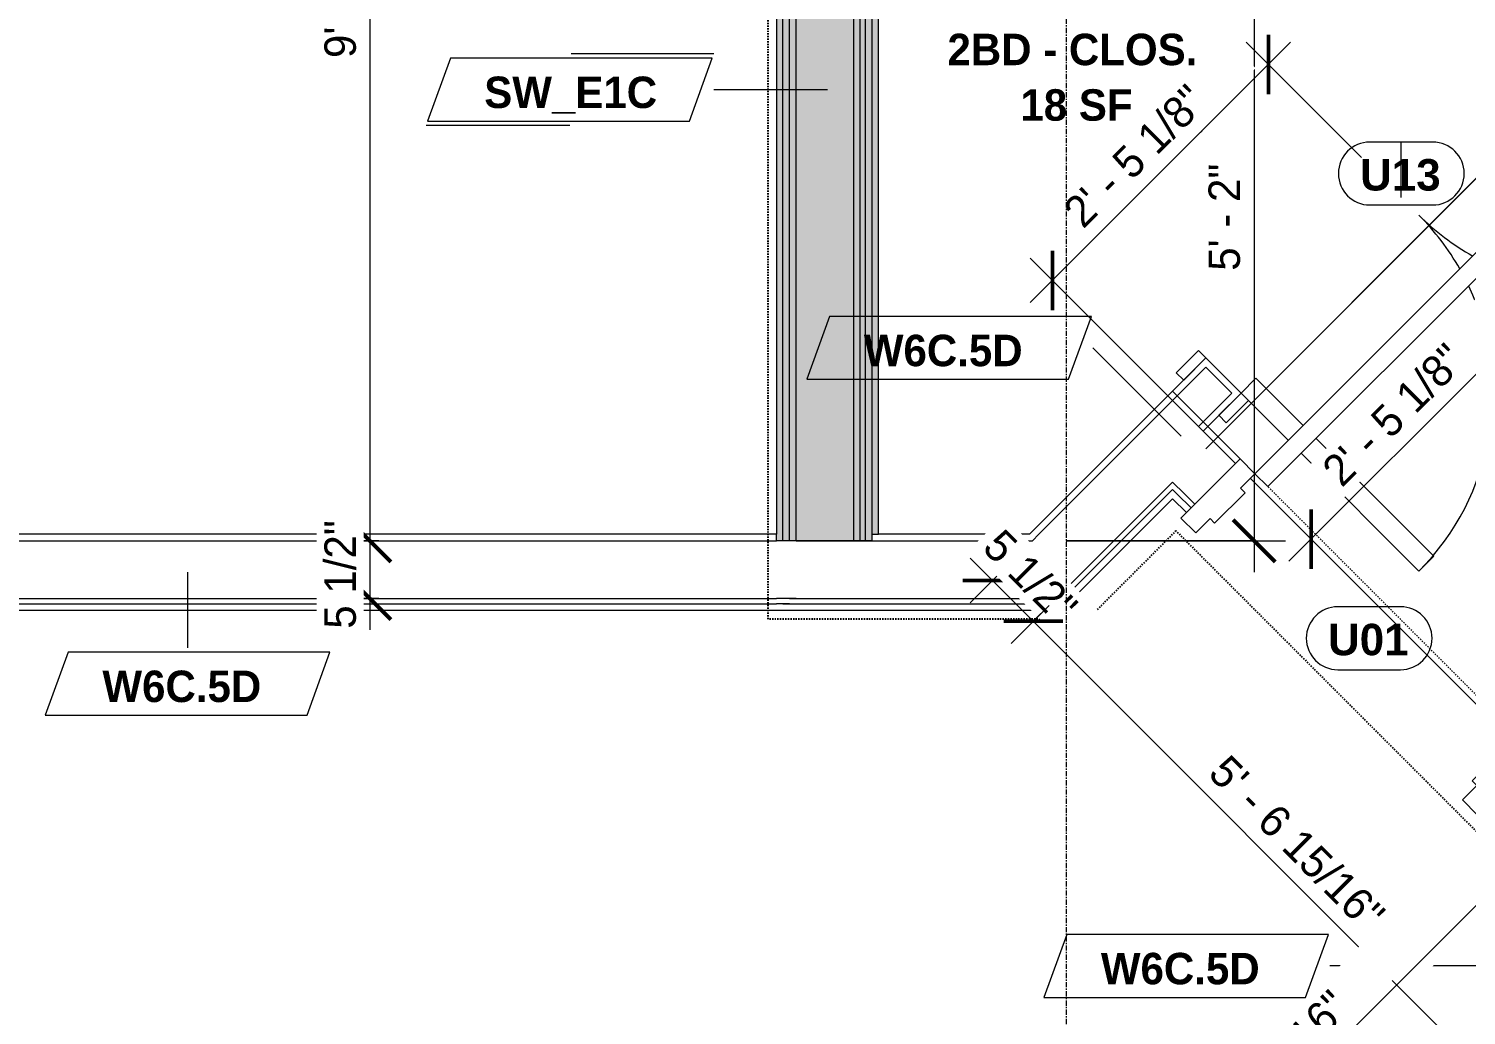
# Model space of a CAD drawing. Header units: inches. Extents: x -4058 to -1781, y 9814 to 12264.
# Drawn here: x -2599.3 to -2462.2, y 11679.5 to 11773.6 of the extents above; entities that cross this region are included whole.
import ezdxf

# ---------------------------------------------------------------- set-up
doc = ezdxf.new("R2010")
doc.units = ezdxf.units.IN
doc.header["$MEASUREMENT"] = 0
for name, pattern in [('Dash', [0.25, 0.125, -0.125]), ('Dash_2_', [0.25, 0.125, -0.125]), ('Grid Line 1_2_', [0.875, 0.5, -0.125, 0.125, -0.125])]:
    doc.linetypes.add(name, pattern=pattern)
for name, color, linetype, lineweight in [('0-1', 7, 'Continuous', 5), ('0-2', 7, 'Continuous', 9), ('A-ANNO-DIMS', 211, 'Continuous', 9), ('A-ANNO-DIMS-32', 211, 'Continuous', 9), ('A-AREA-IDEN', 2, 'Continuous', 9), ('A-DOOR-1', 7, 'Continuous', 9), ('A-DOOR-2', 31, 'Continuous', 9), ('A-DOOR-FRAM-1', 7, 'Continuous', 9), ('A-DOOR-IDEN', 31, 'Continuous', 9), ('A-FLOR-2', 192, 'Continuous', 9), ('A-GENM', 5, 'Continuous', 9), ('A-GENM-2', 147, 'Dash', 9), ('A-WALL-1', 7, 'Continuous', 9), ('A-WALL-2', 113, 'Continuous', 9), ('A-WALL-IDEN', 211, 'Continuous', 9), ('I-WALL-1', 1, 'Continuous', 18), ('I-WALL-2', 10, 'Continuous', 5), ('I-WALL-3', 7, 'Continuous', 9), ('S-GRID-1', 1, 'Grid Line 1_2_', 9)]:
    doc.layers.add(name, color=color, linetype=linetype, lineweight=lineweight)
doc.layers.add('0-3', color=250, linetype='Dash_2_')
doc.styles.add('Arial_B', font='arialbd.ttf', dxfattribs={"height": 3})
doc.styles.add('Century Gothic', font='ufonts.com_century-gothic.ttf', dxfattribs={"height": 3})
doc.styles.add('Century Gothic_B_1', font='GOTHICB.TTF', dxfattribs={"height": 3})
doc.dimstyles.new('THE_DIMENSION_STRING_3', dxfattribs={"dimscale": 12, "dimtxt": 3.132505, "dimasz": 0.333333, "dimexe": 0.25, "dimexo": 0.166667, "dimgap": 0.041667, "dimtad": 1, "dimdec": 4, "dimrnd": 0.0625, "dimzin": 3, "dimdsep": 46, "dimlunit": 4, "dimtxsty": 'Century Gothic', "dimblk1": 'OBLIQUE', "dimblk2": 'OBLIQUE', "dimsah": 1, "dimcen": 0.09, "dimdle": 0.25, "dimazin": 0, "dimtfac": 1, "dimtdec": 4, "dimtix": 1, "dimtmove": 0, "dimatfit": 3, "dimfxl": 1, "dimtvp": 1, "dimtfill": 1, "dimfrac": 2, "dimtolj": 1, "dimtzin": 0, "dimarcsym": 2})
doc.dimstyles.new('THE_DIMENSION_STRING_4', dxfattribs={"dimscale": 12, "dimtxt": 3.132505, "dimasz": 0.333333, "dimexe": 0.25, "dimexo": 0.166667, "dimgap": 0.041667, "dimtad": 1, "dimdec": 4, "dimrnd": 0.0625, "dimzin": 3, "dimdsep": 46, "dimlunit": 4, "dimtxsty": 'Century Gothic', "dimblk1": 'OBLIQUE', "dimblk2": 'OBLIQUE', "dimsah": 1, "dimcen": 0.09, "dimdle": 0.25, "dimazin": 0, "dimtfac": 1, "dimtdec": 4, "dimtix": 1, "dimtmove": 0, "dimatfit": 3, "dimfxl": 1, "dimtvp": 1, "dimtfill": 1, "dimfrac": 2, "dimtolj": 1, "dimtzin": 0, "dimarcsym": 2})
doc.dimstyles.new('THE_DIMENSION_STRING_5', dxfattribs={"dimscale": 12, "dimtxt": 3.132505, "dimasz": 0.333333, "dimexe": 0.25, "dimexo": 0.166667, "dimgap": 0.041667, "dimtad": 1, "dimdec": 4, "dimrnd": 0.0625, "dimzin": 3, "dimdsep": 46, "dimlunit": 4, "dimtxsty": 'Century Gothic', "dimblk1": 'OBLIQUE', "dimblk2": 'OBLIQUE', "dimsah": 1, "dimcen": 0.09, "dimdle": 0.25, "dimazin": 0, "dimtfac": 1, "dimtdec": 4, "dimtix": 1, "dimtmove": 0, "dimatfit": 3, "dimfxl": 1, "dimtvp": 1, "dimtfill": 1, "dimfrac": 2, "dimtolj": 1, "dimtzin": 0, "dimarcsym": 2})

# ---------------------------------------------------------------- blocks, each defined once
blk = doc.blocks.new('HOLLOW METAL - UNIT DOOR-2191977-UNIT PLANS - 1ST FLOOR')
at = {"layer": 'A-DOOR-1'}
for p, q in [((16.25, -3.875), (18, -3.875)), ((16.25, -39.875), (16.25, -3.875)), ((18, -3.875), (18, -39.875)), ((18, -39.875), (16.25, -39.875))]:
    blk.add_line(p, q, dxfattribs=at)
blk.add_arc((18, -3.875), 36, 180, 270, dxfattribs=at)
at = {"layer": 'A-DOOR-FRAM-1'}
for p, q in [((-20, 4.125), (-18, 4.125)), ((-20, -3.875), (-20, 4.125)), ((-18, 4.125), (-18, 2.1875)), ((18, 4.125), (20, 4.125)), ((18, 2.1875), (18, 4.125)), ((20, 4.125), (20, -3.875)), ((-18, 2.1875), (-17.375, 2.1875)), ((-17.375, 2.1875), (-17.375, -1.9375)), ((17.375, 2.1875), (18, 2.1875)), ((17.375, -1.9375), (17.375, 2.1875)), ((-18, -1.9375), (-18, -3.875)), ((-17.375, -1.9375), (-18, -1.9375)), ((18, -1.9375), (17.375, -1.9375)), ((18, -3.875), (18, -1.9375)), ((-18, -3.875), (-20, -3.875)), ((20, -3.875), (18, -3.875))]:
    blk.add_line(p, q, dxfattribs=at)
blk = doc.blocks.new('CTR - 1st Phase - Common Walls_rvt-1-UNIT PLANS - 1ST FLOOR')
at = {"layer": 'I-WALL-1'}
blk.add_hatch(color=256, dxfattribs=at).paths.add_polyline_path([(-2528, 11724.74), (-2527.37, 11724.74), (-2527.37, 11835.56), (-2528, 11835.56), (-2528, 11725.36)], flags=0)
at = {"layer": 'I-WALL-2'}
for points in [[(-2527.37, 11724.74), (-2526.75, 11724.74), (-2526.75, 11835.56), (-2527.37, 11835.56), (-2527.37, 11725.36)], [(-2526.12, 11724.74), (-2526.12, 11835.56), (-2526.75, 11835.56), (-2526.75, 11724.74)], [(-2526.12, 11724.74), (-2520.62, 11724.74), (-2520.62, 11835.56), (-2526.12, 11835.56), (-2526.12, 11725.36)], [(-2520, 11724.74), (-2520, 11835.56), (-2520.62, 11835.56), (-2520.62, 11724.74)], [(-2520, 11724.74), (-2519.5, 11724.74), (-2519.5, 11835.56), (-2520, 11835.56), (-2520, 11725.36)], [(-2518.87, 11724.74), (-2518.87, 11835.56), (-2519.5, 11835.56), (-2519.5, 11724.74)], [(-2518.25, 11725.36), (-2518.25, 11826.76), (-2518.37, 11826.76), (-2518.37, 11835.56), (-2518.87, 11835.56), (-2518.87, 11725.36)]]:
    blk.add_hatch(color=256, dxfattribs=at).paths.add_polyline_path(points, flags=0)
at = {"layer": 'A-WALL-1'}
for p, q in [((-2527.37, 11725.36), (-2527.37, 11835.56)), ((-2526.75, 11725.36), (-2526.75, 11835.56)), ((-2526.12, 11725.36), (-2526.12, 11835.56)), ((-2520.62, 11725.36), (-2520.62, 11835.56)), ((-2520, 11725.36), (-2520, 11835.56)), ((-2519.5, 11725.36), (-2519.5, 11835.56)), ((-2518.87, 11725.36), (-2518.87, 11835.56)), ((-2502.95, 11725.36), (-2490.19, 11738.12)), ((-2490.19, 11738.12), (-2486.3, 11734.23)), ((-2486.3, 11734.23), (-2485.51, 11733.44)), ((-2485.51, 11733.44), (-2484.18, 11732.11)), ((-2495.17, 11725.36), (-2490.19, 11730.34)), ((-2494.46, 11725.36), (-2490.19, 11729.64)), ((-2490.19, 11730.34), (-2489.84, 11729.99)), ((-2490.19, 11729.64), (-2489.75, 11729.19)), ((-2489.84, 11729.99), (-2489.4, 11729.55)), ((-2489.75, 11729.19), (-2488.43, 11727.87)), ((-2489.4, 11729.55), (-2488.07, 11728.22)), ((-2528, 11724.74), (-2528, 11725.36)), ((-2527.37, 11724.74), (-2527.37, 11725.36)), ((-2526.75, 11724.74), (-2526.75, 11725.36)), ((-2526.12, 11724.74), (-2526.12, 11725.36)), ((-2520.62, 11724.74), (-2520.62, 11725.36)), ((-2520, 11724.74), (-2520, 11725.36)), ((-2519.5, 11724.74), (-2519.5, 11725.36)), ((-2518.87, 11725.36), (-2518.25, 11725.36)), ((-2518.87, 11724.74), (-2518.87, 11725.36)), ((-2502.95, 11725.36), (-2503.57, 11724.74)), ((-2494.46, 11725.36), (-2500.59, 11719.24)), ((-2495.17, 11725.36), (-2495.8, 11724.74)), ((-2634.19, 11724.74), (-2528, 11724.74)), ((-2527.37, 11724.74), (-2528, 11724.74)), ((-2526.75, 11724.74), (-2527.37, 11724.74)), ((-2526.12, 11724.74), (-2526.75, 11724.74)), ((-2520.62, 11724.74), (-2526.12, 11724.74)), ((-2526.12, 11724.74), (-2520.62, 11724.74)), ((-2520, 11724.74), (-2520.62, 11724.74)), ((-2520.62, 11724.74), (-2520, 11724.74)), ((-2519.5, 11724.74), (-2520, 11724.74)), ((-2520, 11724.74), (-2519.5, 11724.74)), ((-2518.87, 11724.74), (-2519.5, 11724.74)), ((-2519.5, 11724.74), (-2518.87, 11724.74)), ((-2518.87, 11724.74), (-2503.57, 11724.74)), ((-2495.8, 11724.74), (-2501.3, 11719.24)), ((-2634.19, 11719.24), (-2528, 11719.24)), ((-2634.19, 11718.74), (-2528, 11718.74)), ((-2526.75, 11719.24), (-2528, 11719.24)), ((-2527.37, 11718.74), (-2528, 11718.74)), ((-2526.75, 11718.74), (-2527.37, 11718.74)), ((-2527.37, 11718.74), (-2526.75, 11718.74)), ((-2526.12, 11719.24), (-2526.75, 11719.24)), ((-2526.75, 11719.24), (-2526.12, 11719.24)), ((-2526.75, 11718.74), (-2526.12, 11718.74)), ((-2526.12, 11719.24), (-2501.3, 11719.24)), ((-2526.12, 11718.74), (-2501.09, 11718.74)), ((-2500.59, 11719.24), (-2501.09, 11718.74))]:
    blk.add_line(p, q, dxfattribs=at)
at = {"layer": 'I-WALL-3'}
for p, q in [((-2528, 11835.56), (-2528, 11725.36)), ((-2518.25, 11725.36), (-2518.25, 11826.76)), ((-2490.19, 11739), (-2503.83, 11725.36)), ((-2489.75, 11738.56), (-2490.19, 11739)), ((-2485.07, 11733.88), (-2489.75, 11738.56)), ((-2483.74, 11732.55), (-2485.07, 11733.88)), ((-2493.58, 11725.36), (-2490.19, 11728.75)), ((-2490.19, 11728.75), (-2488.87, 11727.43)), ((-2528, 11725.36), (-2634.19, 11725.36)), ((-2503.83, 11725.36), (-2518.25, 11725.36)), ((-2500.21, 11718.74), (-2493.58, 11725.36)), ((-2634.19, 11718.11), (-2528, 11718.11)), ((-2528, 11718.11), (-2527.37, 11718.11)), ((-2527.37, 11718.11), (-2500.83, 11718.11)), ((-2500.83, 11718.11), (-2500.21, 11718.74))]:
    blk.add_line(p, q, dxfattribs=at)
at = {"layer": '0-2', "rotation": 134.9999999999981}
blk.add_blockref('HOLLOW METAL - UNIT DOOR-2191977-UNIT PLANS - 1ST FLOOR', (-2472.34, 11715.67), dxfattribs=at)
blk = doc.blocks.new('SWING - DOUBLE - FLUSH - SLIDING - FLUSH - 4-0 x 6-8-3840120-UNIT PLANS - 1ST FLOOR')
at = {"layer": 'A-DOOR-2'}
for p, q in [((-24, 3.37), (-24, 26.38)), ((-24, 26.38), (-22, 26.38)), ((-22, 26.38), (-22, 2.38)), ((24, 26.38), (22, 26.38)), ((22, 26.38), (22, 10.5)), ((24, 10.5), (24, 26.38)), ((22, 8.75), (22, 2.38)), ((24, 3.37), (24, 8.75)), ((-24, 3.37), (-27, 3.37)), ((-27, 3.37), (-27, 2.38)), ((-24, 2.38), (-24, 3.37)), ((27, 3.37), (24, 3.37)), ((24, 3.37), (24, 2.38)), ((27, 2.38), (27, 3.37)), ((-27, 2.38), (-24, 2.38)), ((-22, 2.38), (-24, 2.38)), ((22, 2.38), (24, 2.38)), ((24, 2.38), (27, 2.38)), ((-24, -2.37), (-27, -2.37)), ((-27, -2.37), (-27, -3.37)), ((-24, -3.37), (-24, -2.37)), ((27, -2.37), (24, -2.37)), ((24, -2.37), (24, -3.37)), ((27, -3.37), (27, -2.37)), ((-27, -3.37), (-24, -3.37)), ((24, -3.37), (27, -3.37))]:
    blk.add_line(p, q, dxfattribs=at)
for centre, start, end in [((-24, 2.38), 19.8329, 90), ((24, 2.38), 90, 160.1671), ((-24, 2.38), 360, 15.4405), ((24, 2.38), 164.5595, 180)]:
    blk.add_arc(centre, 24, start, end, dxfattribs=at)
blk = doc.blocks.new('OD_ADA Clearances - _a_ Front Approach_ Pull Side - 18_-3244727-UNIT PLANS - 1ST FLOOR')
at = {"layer": 'A-GENM-2'}
for p, q in [((-34, 36), (-34, 60)), ((-34, 60), (0, 60)), ((0, 60), (18, 60)), ((0, 60), (0, 0)), ((18, 60), (18, 0)), ((9.75, 58), (8.25, 58)), ((8.25, 58), (8.25, 54)), ((9.75, 58), (9.75, 54)), ((6.83, 55.41), (6.03, 54.27)), ((8.25, 54), (6.83, 55.41)), ((9.75, 54), (11.17, 55.41)), ((11.17, 55.41), (11.97, 54.27)), ((6.03, 54.27), (9, 51.3)), ((11.97, 54.27), (9, 51.3)), ((0, 0), (-32.67, 0)), ((0, 0), (1.58, 0))]:
    blk.add_line(p, q, dxfattribs=at)
blk.add_arc((-34, 0), 34, 360, 87.7487, dxfattribs=at)
blk = doc.blocks.new('Wall Tag - Shear Wall-3956451-UNIT PLANS - 1ST FLOOR')
at = {"layer": 'A-WALL-IDEN'}
for p, q in [((-0.3561, 0.0937), (-0.4244, -0.0937)), ((0.4244, 0.0937), (-0.3561, 0.0937)), ((0.4291, 0.1068), (0.0033, 0.1068)), ((0.3561, -0.0937), (0.4244, 0.0937)), ((0, -0.1068), (-0.4291, -0.1068)), ((-0.4244, -0.0937), (0.3561, -0.0937))]:
    blk.add_line(p, q, dxfattribs=at)
blk = doc.blocks.new('Wall Tag - Arch Wall-3956453-UNIT PLANS - 1ST FLOOR')
at = {"layer": 'A-WALL-IDEN'}
for p, q in [((-0.3561, 0.0937), (-0.4244, -0.0937)), ((0.4244, 0.0937), (-0.3561, 0.0937)), ((0.3561, -0.0937), (0.4244, 0.0937)), ((-0.4244, -0.0937), (0.3561, -0.0937))]:
    blk.add_line(p, q, dxfattribs=at)
blk = doc.blocks.new('DIMBLOCK784-UNIT PLANS - 1ST FLOOR')
at = {"layer": 'A-ANNO-DIMS-32', "lineweight": 50}
for p, q in [((-2456.38, 11745.49), (-2456.38, 11748.32)), ((-2456.38, 11745.49), (-2456.38, 11742.66)), ((-2476.97, 11724.9), (-2476.97, 11727.73)), ((-2476.97, 11724.9), (-2476.97, 11722.07))]:
    blk.add_line(p, q, dxfattribs=at)
at = {"layer": 'A-ANNO-DIMS-32'}
for p, q in [((-2455.79, 11744.91), (-2458.5, 11747.61)), ((-2456.38, 11745.49), (-2479.09, 11722.78)), ((-2456.38, 11745.49), (-2455.79, 11744.91)), ((-2476.38, 11724.31), (-2479.09, 11727.02)), ((-2476.97, 11724.9), (-2476.38, 11724.31))]:
    blk.add_line(p, q, dxfattribs=at)
at = {"layer": 'A-ANNO-DIMS-32', "color": 0, "insert": (-2476.16, 11731.85), "char_height": 3, "width": 21.7784, "attachment_point": 1, "rotation": 45, "line_spacing_factor": 0.984502, "style": 'Century Gothic', "bg_fill": 3, "box_fill_scale": 1.25, "bg_fill_color": 256, "bg_fill_true_color": 13158600, "bg_fill_transparency": 0}
blk.add_mtext('2\' - 5 1/8"', dxfattribs=at)
blk = doc.blocks.new('_Oblique')
at = {"color": 0, "linetype": 'ByBlock', "lineweight": -2}
blk.add_line((-0.5, -0.5), (0.5, 0.5), dxfattribs=at)
blk = doc.blocks.new('DIMBLOCK785-UNIT PLANS - 1ST FLOOR')
at = {"layer": 'A-ANNO-DIMS-32'}
for p, q in [((-2482.41, 11789.74), (-2482.41, 11721.74)), ((-2481.58, 11786.74), (-2485.41, 11786.74)), ((-2482.41, 11786.74), (-2481.58, 11786.74)), ((-2500.33, 11724.74), (-2479.41, 11724.74)), ((-2482.41, 11724.74), (-2500.33, 11724.74))]:
    blk.add_line(p, q, dxfattribs=at)
at = {"layer": 'A-ANNO-DIMS-32', "lineweight": 50}
for p, q in [((-2482.41, 11786.74), (-2484.41, 11788.74)), ((-2482.41, 11786.74), (-2480.41, 11784.74)), ((-2482.41, 11724.74), (-2484.41, 11726.74)), ((-2482.41, 11724.74), (-2480.41, 11722.74))]:
    blk.add_line(p, q, dxfattribs=at)
at = {"layer": 'A-ANNO-DIMS-32', "color": 0, "insert": (-2486.76, 11750.49), "char_height": 3, "width": 12.5897, "attachment_point": 1, "rotation": 90, "line_spacing_factor": 0.984502, "style": 'Century Gothic', "bg_fill": 3, "box_fill_scale": 1.25, "bg_fill_color": 256, "bg_fill_true_color": 13158600, "bg_fill_transparency": 0}
blk.add_mtext('5\' - 2"', dxfattribs=at)
blk = doc.blocks.new('DIMBLOCK800-UNIT PLANS - 1ST FLOOR')
at = {"layer": 'A-ANNO-DIMS-32', "lineweight": 50}
for p, q in [((-2481.05, 11770.17), (-2481.05, 11773)), ((-2481.05, 11770.17), (-2481.05, 11767.34)), ((-2501.65, 11749.57), (-2501.65, 11752.4)), ((-2501.65, 11749.57), (-2501.65, 11746.74))]:
    blk.add_line(p, q, dxfattribs=at)
at = {"layer": 'A-ANNO-DIMS-32'}
for p, q in [((-2478.93, 11772.29), (-2503.77, 11747.45)), ((-2472.16, 11761.28), (-2483.17, 11772.29)), ((-2481.05, 11770.17), (-2472.16, 11761.28)), ((-2489.49, 11737.41), (-2503.77, 11751.69)), ((-2501.65, 11749.57), (-2489.49, 11737.41))]:
    blk.add_line(p, q, dxfattribs=at)
at = {"layer": 'A-ANNO-DIMS-32', "color": 0, "insert": (-2500.84, 11756.53), "char_height": 3, "width": 21.7784, "attachment_point": 1, "rotation": 45, "line_spacing_factor": 0.984502, "style": 'Century Gothic', "bg_fill": 3, "box_fill_scale": 1.25, "bg_fill_color": 256, "bg_fill_true_color": 13158600, "bg_fill_transparency": 0}
blk.add_mtext('2\' - 5 1/8"', dxfattribs=at)
blk = doc.blocks.new('Door Tag - Type Mark-2601225-UNIT PLANS - 1ST FLOOR')
at = {"layer": 'A-DOOR-IDEN'}
for p, q in [((0.09375, 0.09375), (-0.09375, 0.09375)), ((-0.09375, -0.09375), (0.09375, -0.09375))]:
    blk.add_line(p, q, dxfattribs=at)
for centre, start, end in [((-0.09375, 0), 90, 270), ((0.09375, 0), 270, 90)]:
    blk.add_arc(centre, 0.09375, start, end, dxfattribs=at)
blk = doc.blocks.new('DIMBLOCK866-UNIT PLANS - 1ST FLOOR')
at = {"layer": 'A-ANNO-DIMS-32'}
for p, q in [((-2509.49, 11723.07), (-2503.48, 11717.06)), ((-2505.87, 11722.45), (-2509.49, 11718.83)), ((-2507.36, 11720.95), (-2505.87, 11722.45)), ((-2501.98, 11718.56), (-2505.6, 11714.94)), ((-2503.48, 11717.06), (-2501.98, 11718.56))]:
    blk.add_line(p, q, dxfattribs=at)
at = {"layer": 'A-ANNO-DIMS-32', "lineweight": 50}
for p, q in [((-2507.36, 11720.95), (-2510.19, 11720.95)), ((-2507.36, 11720.95), (-2504.54, 11720.95)), ((-2503.48, 11717.06), (-2506.3, 11717.06)), ((-2503.48, 11717.06), (-2500.65, 11717.06))]:
    blk.add_line(p, q, dxfattribs=at)
at = {"layer": 'A-ANNO-DIMS-32', "color": 0, "insert": (-2506.34, 11726.07), "char_height": 3, "width": 13.5444, "attachment_point": 1, "rotation": 315, "line_spacing_factor": 0.984502, "style": 'Century Gothic', "bg_fill": 3, "box_fill_scale": 1.25, "bg_fill_color": 256, "bg_fill_true_color": 13158600, "bg_fill_transparency": 0}
blk.add_mtext('5 1/2"', dxfattribs=at)
blk = doc.blocks.new('DIMBLOCK867-UNIT PLANS - 1ST FLOOR')
at = {"layer": 'A-ANNO-DIMS-32'}
for p, q in [((-2501.98, 11718.56), (-2505.6, 11714.94)), ((-2503.48, 11717.06), (-2501.98, 11718.56)), ((-2503.48, 11717.06), (-2456.12, 11669.71)), ((-2455.54, 11670.29), (-2458.24, 11667.59)), ((-2456.12, 11669.71), (-2455.54, 11670.29))]:
    blk.add_line(p, q, dxfattribs=at)
at = {"layer": 'A-ANNO-DIMS-32', "lineweight": 50}
for p, q in [((-2503.48, 11717.06), (-2506.3, 11717.06)), ((-2503.48, 11717.06), (-2500.65, 11717.06)), ((-2456.12, 11669.71), (-2458.95, 11669.71)), ((-2456.12, 11669.71), (-2453.29, 11669.71))]:
    blk.add_line(p, q, dxfattribs=at)
at = {"layer": 'A-ANNO-DIMS-32', "color": 0, "insert": (-2484.8, 11704.53), "char_height": 3, "width": 27.387, "attachment_point": 1, "rotation": 315, "line_spacing_factor": 0.984502, "style": 'Century Gothic', "bg_fill": 3, "box_fill_scale": 1.25, "bg_fill_color": 256, "bg_fill_true_color": 13158600, "bg_fill_transparency": 0}
blk.add_mtext('5\' - 6 15/16"', dxfattribs=at)
blk = doc.blocks.new('DIMBLOCK886-UNIT PLANS - 1ST FLOOR')
at = {"layer": 'A-ANNO-DIMS-32'}
for p, q in [((-2487.01, 11733.52), (-2454.71, 11765.83)), ((-2458.95, 11765.83), (-2438.86, 11745.73)), ((-2456.83, 11763.7), (-2487.01, 11733.52)), ((-2445.53, 11743.31), (-2438.86, 11749.97)), ((-2440.98, 11747.85), (-2445.53, 11743.31))]:
    blk.add_line(p, q, dxfattribs=at)
at = {"layer": 'A-ANNO-DIMS-32', "lineweight": 50}
for p, q in [((-2456.83, 11763.7), (-2459.66, 11763.7)), ((-2456.83, 11763.7), (-2454, 11763.7)), ((-2440.98, 11747.85), (-2443.81, 11747.85)), ((-2440.98, 11747.85), (-2438.15, 11747.85))]:
    blk.add_line(p, q, dxfattribs=at)
at = {"layer": 'A-ANNO-DIMS-32', "color": 0, "insert": (-2453.9, 11766.92), "char_height": 3, "width": 27.387, "attachment_point": 1, "rotation": 315, "line_spacing_factor": 0.984502, "style": 'Century Gothic', "bg_fill": 3, "box_fill_scale": 1.25, "bg_fill_color": 256, "bg_fill_true_color": 13158600, "bg_fill_transparency": 0}
blk.add_mtext('1\' - 10 7/16"', dxfattribs=at)
blk = doc.blocks.new('DIMBLOCK968-UNIT PLANS - 1ST FLOOR')
at = {"layer": 'A-ANNO-DIMS-32'}
for p, q in [((-2454.94, 11695.09), (-2457.65, 11697.8)), ((-2455.53, 11695.67), (-2502.87, 11648.33)), ((-2455.53, 11695.67), (-2454.94, 11695.09)), ((-2501.95, 11647.42), (-2504.99, 11650.46)), ((-2502.87, 11648.33), (-2501.95, 11647.42))]:
    blk.add_line(p, q, dxfattribs=at)
at = {"layer": 'A-ANNO-DIMS-32', "lineweight": 50}
for p, q in [((-2455.53, 11695.67), (-2455.53, 11698.5)), ((-2455.53, 11695.67), (-2455.53, 11692.85)), ((-2502.87, 11648.33), (-2502.87, 11651.16)), ((-2502.87, 11648.33), (-2502.87, 11645.51))]:
    blk.add_line(p, q, dxfattribs=at)
at = {"layer": 'A-ANNO-DIMS-32', "color": 0, "insert": (-2490.34, 11667.01), "char_height": 3, "width": 27.387, "attachment_point": 1, "rotation": 45, "line_spacing_factor": 0.984502, "style": 'Century Gothic', "bg_fill": 3, "box_fill_scale": 1.25, "bg_fill_color": 256, "bg_fill_true_color": 13158600, "bg_fill_transparency": 0}
blk.add_mtext('5\' - 6 15/16"', dxfattribs=at)
blk = doc.blocks.new('DIMBLOCK1207-UNIT PLANS - 1ST FLOOR')
at = {"layer": 'A-ANNO-DIMS-32', "lineweight": 50}
for p, q in [((-2566.78, 11837.31), (-2568.78, 11839.31)), ((-2566.78, 11837.31), (-2564.78, 11835.31)), ((-2566.78, 11724.74), (-2568.78, 11726.74)), ((-2566.78, 11724.74), (-2564.78, 11722.74))]:
    blk.add_line(p, q, dxfattribs=at)
at = {"layer": 'A-ANNO-DIMS-32'}
for p, q in [((-2565.95, 11837.31), (-2569.78, 11837.31)), ((-2566.78, 11837.31), (-2566.78, 11724.74)), ((-2566.78, 11837.31), (-2565.95, 11837.31)), ((-2565.95, 11724.74), (-2569.78, 11724.74)), ((-2566.78, 11724.74), (-2565.95, 11724.74))]:
    blk.add_line(p, q, dxfattribs=at)
at = {"layer": 'A-ANNO-DIMS-32', "color": 0, "insert": (-2571.13, 11770.78), "char_height": 3, "width": 24.5827, "attachment_point": 1, "rotation": 90, "line_spacing_factor": 0.984502, "style": 'Century Gothic', "bg_fill": 3, "box_fill_scale": 1.25, "bg_fill_color": 256, "bg_fill_true_color": 13158600, "bg_fill_transparency": 0}
blk.add_mtext('9\' - 4 9/16"', dxfattribs=at)
blk = doc.blocks.new('DIMBLOCK1208-UNIT PLANS - 1ST FLOOR')
at = {"layer": 'A-ANNO-DIMS-32', "lineweight": 50}
for p, q in [((-2566.78, 11724.74), (-2568.78, 11726.74)), ((-2566.78, 11724.74), (-2564.78, 11722.74)), ((-2566.78, 11719.24), (-2568.78, 11721.24)), ((-2566.78, 11719.24), (-2564.78, 11717.24))]:
    blk.add_line(p, q, dxfattribs=at)
at = {"layer": 'A-ANNO-DIMS-32'}
for p, q in [((-2565.95, 11724.74), (-2569.78, 11724.74)), ((-2566.78, 11724.74), (-2566.78, 11716.24)), ((-2566.78, 11724.74), (-2565.95, 11724.74)), ((-2565.95, 11719.24), (-2569.78, 11719.24)), ((-2566.78, 11719.24), (-2565.95, 11719.24))]:
    blk.add_line(p, q, dxfattribs=at)
at = {"layer": 'A-ANNO-DIMS-32', "color": 0, "insert": (-2571.13, 11716.35), "char_height": 3, "width": 13.5444, "attachment_point": 1, "rotation": 90, "line_spacing_factor": 0.984502, "style": 'Century Gothic', "bg_fill": 3, "box_fill_scale": 1.25, "bg_fill_color": 256, "bg_fill_true_color": 13158600, "bg_fill_transparency": 0}
blk.add_mtext('5 1/2"', dxfattribs=at)

msp = doc.modelspace()

# ---------------------------------------------------------------- linework, layer by layer
at = {"layer": '0-3'}
for p, q in [((-2528.78672, 11717.26366), (-2528.78672, 12239.91511)), ((-2489.86434, 11725.68422), (-2498.2849, 11717.26366)), ((-2442.25206, 11678.07195), (-2489.86434, 11725.68422)), ((-2498.2849, 11717.26366), (-2528.78672, 11717.26366))]:
    msp.add_line(p, q, dxfattribs=at)
at = {"layer": 'A-DOOR-IDEN'}
msp.add_line((-2468.36174, 11757.47764), (-2468.36174, 11762.76349), dxfattribs=at)
at = {"layer": 'A-FLOR-2'}
msp.add_line((-2482.76904, 11730.69598), (-2457.31319, 11705.24013), dxfattribs=at)
at = {"layer": 'A-WALL-2'}
for p, q in [((-2487.01168, 11742.18646), (-2490.6356, 11738.56254)), ((-2483.65292, 11738.8277), (-2487.01168, 11742.18646)), ((-2487.01168, 11741.30258), (-2490.19366, 11738.1206)), ((-2484.5368, 11738.8277), (-2487.01168, 11741.30258)), ((-2487.71879, 11735.64572), (-2484.5368, 11738.8277)), ((-2487.27684, 11735.20378), (-2483.65292, 11738.8277)), ((-2490.6356, 11738.56254), (-2487.27684, 11735.20378))]:
    msp.add_line(p, q, dxfattribs=at)
at = {"layer": 'A-WALL-IDEN'}
for p, q in [((-2523.12374, 11767.76143), (-2533.96689, 11767.76143)), ((-2489.35987, 11734.71174), (-2497.78882, 11743.14069)), ((-2584.18227, 11721.7394), (-2584.18227, 11714.52746)), ((-2459.11825, 11684.19202), (-2475.16662, 11684.19202))]:
    msp.add_line(p, q, dxfattribs=at)

# ---------------------------------------------------------------- block references
at = {"layer": '0-1'}
msp.add_blockref('CTR - 1st Phase - Common Walls_rvt-1-UNIT PLANS - 1ST FLOOR', (0, 0), dxfattribs=at)
at = {"layer": 'A-DOOR-2', "rotation": 224.9999999999914}
msp.add_blockref('SWING - DOUBLE - FLUSH - SLIDING - FLUSH - 4-0 x 6-8-3840120-UNIT PLANS - 1ST FLOOR', (-2468.36174, 11757.47764), dxfattribs=at)
at = {"layer": 'A-GENM', "rotation": 315.0000000000101}
msp.add_blockref('OD_ADA Clearances - _a_ Front Approach_ Pull Side - 18_-3244727-UNIT PLANS - 1ST FLOOR', (-2457.99001, 11706.80083), dxfattribs=at)
at = {"layer": 'A-WALL-IDEN', "xscale": 31.99999999999999, "yscale": 31.99999999999999, "zscale": 31.99999999999999}
for name, p in [('Wall Tag - Shear Wall-3956451-UNIT PLANS - 1ST FLOOR', (-2547.6986, 11767.76143)), ('Wall Tag - Arch Wall-3956453-UNIT PLANS - 1ST FLOOR', (-2511.52053, 11743.14069)), ('Wall Tag - Arch Wall-3956453-UNIT PLANS - 1ST FLOOR', (-2584.18227, 11711.10945)), ('Wall Tag - Arch Wall-3956453-UNIT PLANS - 1ST FLOOR', (-2488.89833, 11684.19202))]:
    msp.add_blockref(name, p, dxfattribs=at)

# ---------------------------------------------------------------- texts
at = {"layer": 'A-WALL-IDEN', "char_height": 3, "attachment_point": 1, "style": 'Century Gothic_B_1'}
for s, insert, width in [('SW_E1C', (-2555.8783, 11769.00896), 19.695), ('W6C.5D', (-2519.65613, 11744.38822), 19.594), ('W6C.5D', (-2592.31787, 11712.35698), 19.594), ('W6C.5D', (-2497.03393, 11685.43955), 19.594)]:
    msp.add_mtext(s, dxfattribs=dict(at, insert=insert, width=width))

# ---------------------------------------------------------------- next in the draw order: dimensions: what is measured, and where the dimension line sits
at = {"layer": 'A-ANNO-DIMS'}
for base, p1, p2, angle, dimstyle, override, picture, middle in [((-2566.7808, 11724.7394), (-2563.95237, 11837.3144), (-2563.95237, 11724.7394), 90, 'THE_DIMENSION_STRING_5', {"dimpost": '<>', "dimfxl": 112.575}, 'DIMBLOCK1207-UNIT PLANS - 1ST FLOOR', (-2569.02247, 11781.0269)), ((-2476.97041, 11724.89735), (-2454.37593, 11743.49184), (-2474.97041, 11722.89735), 45, 'THE_DIMENSION_STRING_3', {"dimpost": '<>', "dimfxl": 29.125}, 'DIMBLOCK784-UNIT PLANS - 1ST FLOOR', (-2468.25827, 11736.77969))]:
    dim = msp.add_linear_dim(base=base, p1=p1, p2=p2, angle=angle, dimstyle=dimstyle, override=override, dxfattribs=at)
    dim.commit()
    dim.dimension.update_dxf_attribs({"geometry": picture, "text_midpoint": middle})

# ---------------------------------------------------------------- next in the draw order: dimensions: what is measured, and where the dimension line sits
for base, p1, p2, dimstyle, override, picture, middle in [((-2482.41009, 11724.7394), (-2479.58166, 11786.7394), (-2502.33222, 11724.7394), 'THE_DIMENSION_STRING_3', {"dimpost": '<>', "dimfxl": 66.042319}, 'DIMBLOCK785-UNIT PLANS - 1ST FLOOR', (-2484.48555, 11755.7394)), ((-2566.7808, 11719.2394), (-2563.95237, 11724.7394), (-2563.95237, 11719.2394), 'THE_DIMENSION_STRING_5', {"dimpost": '<>', "dimfxl": 5.5}, 'DIMBLOCK1208-UNIT PLANS - 1ST FLOOR', (-2569.02247, 11721.9894))]:
    dim = msp.add_linear_dim(base=base, p1=p1, p2=p2, angle=90, dimstyle=dimstyle, override=override, dxfattribs=at)
    dim.commit()
    dim.dimension.update_dxf_attribs({"geometry": picture, "text_midpoint": middle})

# ---------------------------------------------------------------- next in the draw order: dimensions: what is measured, and where the dimension line sits
for base, p1, p2, angle, override, picture, middle in [((-2501.64547, 11749.5724), (-2470.74822, 11759.86413), (-2488.07234, 11735.99928), 45, {"dimpost": '<>', "dimfxl": 29.489935}, 'DIMBLOCK800-UNIT PLANS - 1ST FLOOR', (-2492.93333, 11761.45475)), ((-2503.47586, 11717.06022), (-2504.45354, 11723.86072), (-2500.56445, 11719.97163), 315, {"dimpost": '<>', "dimfxl": 5.5}, 'DIMBLOCK866-UNIT PLANS - 1ST FLOOR', (-2503.8353, 11720.58987))]:
    dim = msp.add_linear_dim(base=base, p1=p1, p2=p2, angle=angle, dimstyle='THE_DIMENSION_STRING_3', override=override, dxfattribs=at)
    dim.commit()
    dim.dimension.update_dxf_attribs({"geometry": picture, "text_midpoint": middle})

# ---------------------------------------------------------------- next in the draw order: block references
at = {"layer": 'A-DOOR-IDEN', "xscale": 31.99999999999999, "yscale": 31.99999999999999, "zscale": 31.99999999999999}
msp.add_blockref('Door Tag - Type Mark-2601225-UNIT PLANS - 1ST FLOOR', (-2468.36174, 11759.76349), dxfattribs=at)

# ---------------------------------------------------------------- next in the draw order: texts
at = {"layer": 'A-AREA-IDEN', "char_height": 3, "attachment_point": 1, "style": 'Century Gothic_B_1'}
for s, insert, width in [('2BD - CLOS.', (-2511.67128, 11773.09751), 29.29), ('18 SF', (-2504.71065, 11767.80038), 12.423)]:
    msp.add_mtext(s, dxfattribs=dict(at, insert=insert, width=width))
at = {"layer": 'A-DOOR-IDEN', "insert": (-2472.29362, 11761.14335), "char_height": 3, "width": 9.393, "attachment_point": 1, "style": 'Arial_B'}
msp.add_mtext('U13', dxfattribs=at)

# ---------------------------------------------------------------- next in the draw order: dimensions: what is measured, and where the dimension line sits
at = {"layer": 'A-ANNO-DIMS'}
dim = msp.add_linear_dim(base=(-2456.12283, 11669.7072), p1=(-2500.56445, 11719.97163), p2=(-2454.12283, 11671.7072), angle=315, dimstyle='THE_DIMENSION_STRING_3', override={"dimpost": '<>', "dimfxl": 66.979694}, dxfattribs=at)
dim.commit()
dim.dimension.update_dxf_attribs({"geometry": 'DIMBLOCK867-UNIT PLANS - 1ST FLOOR', "text_midpoint": (-2478.21424, 11694.96881)})

# ---------------------------------------------------------------- next in the draw order: block references
at = {"layer": 'A-DOOR-IDEN', "xscale": 31.99999999999999, "yscale": 31.99999999999999, "zscale": 31.99999999999999}
msp.add_blockref('Door Tag - Type Mark-2601225-UNIT PLANS - 1ST FLOOR', (-2471.42549, 11715.44184), dxfattribs=at)

# ---------------------------------------------------------------- next in the draw order: texts
at = {"layer": 'A-DOOR-IDEN', "insert": (-2475.35737, 11716.8217), "char_height": 3, "width": 9.393, "attachment_point": 1, "style": 'Arial_B'}
msp.add_mtext('U01', dxfattribs=at)

# ---------------------------------------------------------------- next in the draw order: dimensions: what is measured, and where the dimension line sits
at = {"layer": 'A-ANNO-DIMS'}
for base, p1, p2, angle, dimstyle, override, picture, middle in [((-2440.98011, 11747.85235), (-2488.42589, 11732.11019), (-2444.11252, 11744.71995), 315, 'THE_DIMENSION_STRING_3', {"dimpost": '<>', "dimfxl": 46.072563}, 'DIMBLOCK886-UNIT PLANS - 1ST FLOOR', (-2447.32092, 11757.36336)), ((-2502.86654, 11648.33438), (-2453.52608, 11693.67484), (-2500.53933, 11646.00716), 45, 'THE_DIMENSION_STRING_4', {"dimpost": '<>', "dimfxl": 66.951124}, 'DIMBLOCK968-UNIT PLANS - 1ST FLOOR', (-2480.78141, 11673.58971))]:
    dim = msp.add_linear_dim(base=base, p1=p1, p2=p2, angle=angle, dimstyle=dimstyle, override=override, dxfattribs=at)
    dim.commit()
    dim.dimension.update_dxf_attribs({"geometry": picture, "text_midpoint": middle})

# ---------------------------------------------------------------- next in the draw order: linework, layer by layer
at = {"layer": 'S-GRID-1'}
msp.add_line((-2500.32374, 9814.0266), (-2500.32374, 12247.50061), dxfattribs=at)

doc.saveas('drawing.dxf')
